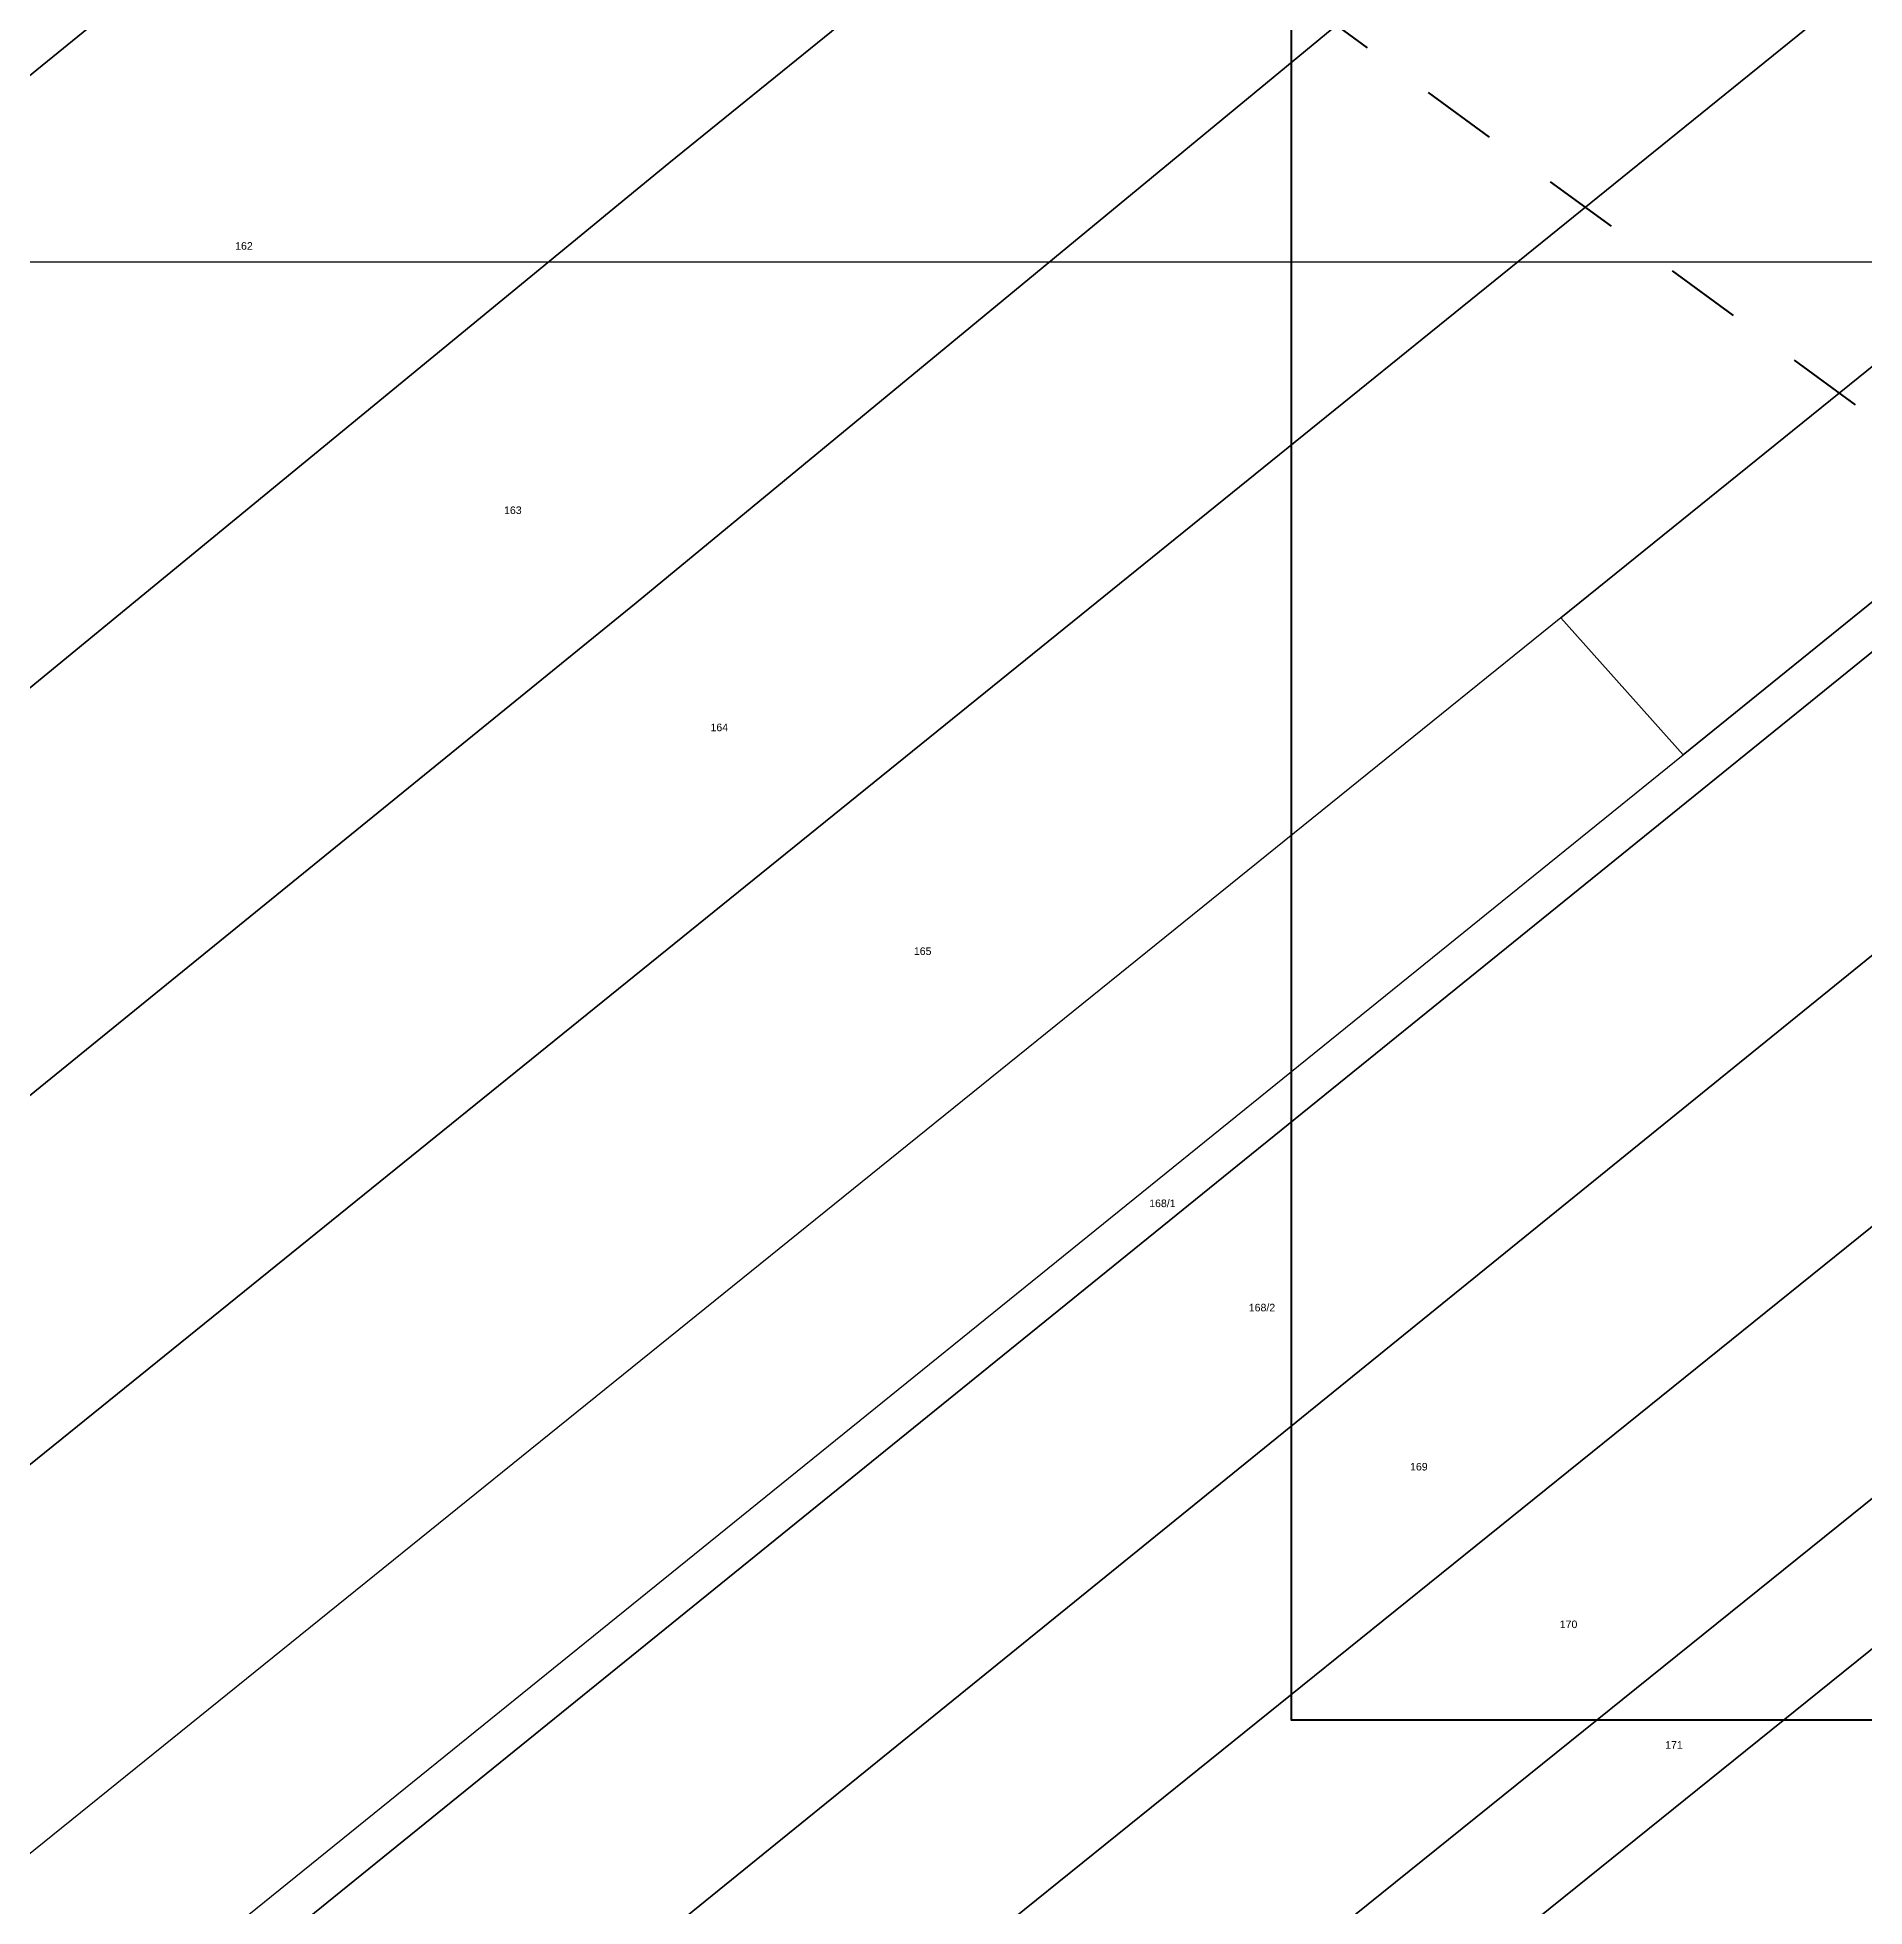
# Model space of a CAD drawing. Header units: metres. Extents: x 7542702 to 7555152, y 5804026 to 5815503.
# Drawn here: x 7544556.9 to 7544798.7, y 5808413.2 to 5808660.5 of the extents above; entities that cross this region are included whole.
import ezdxf

# ---------------------------------------------------------------- set-up
doc = ezdxf.new("R2010")
doc.units = ezdxf.units.M
doc.linetypes.add('4002', pattern=[2, 1, -1])
doc.layers.add('!trafo', color=6, linetype='4002', lineweight=50)
doc.layers.add('Dzialki', color=165, linetype='Continuous')
doc.styles.get("Standard").update_dxf_attribs({"font": 'arial.ttf'})

msp = doc.modelspace()

# ---------------------------------------------------------------- linework, layer by layer
at = {"layer": '!trafo', "ltscale": 10}
msp.add_lwpolyline([(7544322.76, 5809134.51), (7544224.4, 5809031.13), (7545058.88, 5808420.59), (7545132.63, 5808516.69)], close=True, dxfattribs=at)
at = {"layer": 'Defpoints', "elevation": 122.29}
msp.add_lwpolyline([(7544450.88, 5808914.15), (7544843.39, 5808914.15), (7544843.39, 5808630.76), (7544450.88, 5808630.76)], close=True, dxfattribs=at)
at = {"layer": 'Defpoints', "color": 4, "lineweight": 70}
msp.add_lwpolyline([(7544722.81, 5808721.27), (7545115.32, 5808721.27), (7545115.32, 5808437.87), (7544722.81, 5808437.87)], close=True, dxfattribs=at)
at = {"layer": 'Dzialki'}
for p, q in [((7544764.88, 5808744.7), (7544640.4, 5808643.86)), ((7544640.4, 5808643.86), (7544764.88, 5808744.7)), ((7544794.51, 5808716.36), (7544636.08, 5808585.71)), ((7544636.08, 5808585.71), (7544794.51, 5808716.36)), ((7544823.55, 5808688.04), (7544494.46, 5808422.09)), ((7544494.46, 5808422.09), (7544823.55, 5808688.04)), ((7544403.33, 5808531.79), (7544565.53, 5808663.29)), ((7544565.53, 5808663.29), (7544403.33, 5808531.79)), ((7544853.36, 5808660.33), (7544758.44, 5808583.7)), ((7544758.44, 5808583.7), (7544853.36, 5808660.33)), ((7544640.4, 5808643.86), (7544444.92, 5808483.4)), ((7544444.92, 5808483.4), (7544640.4, 5808643.86)), ((7544871.06, 5808643.54), (7544774.63, 5808565.6)), ((7544774.63, 5808565.6), (7544871.06, 5808643.54)), ((7544715.65, 5808511.25), (7544874.86, 5808640.07)), ((7544874.86, 5808640.07), (7544715.65, 5808511.25)), ((7544559.94, 5808344.87), (7544898.09, 5808618.84)), ((7544898.09, 5808618.84), (7544559.94, 5808344.87)), ((7544919.23, 5808599.52), (7544577.19, 5808324.01)), ((7544577.19, 5808324.01), (7544919.23, 5808599.52)), ((7544636.08, 5808585.71), (7544470.49, 5808451.2)), ((7544470.49, 5808451.2), (7544636.08, 5808585.71)), ((7544758.44, 5808583.7), (7544519.87, 5808391.2)), ((7544774.63, 5808565.6), (7544758.44, 5808583.7)), ((7544536.45, 5808373.08), (7544774.63, 5808565.6)), ((7544539.84, 5808368.98), (7544715.65, 5808511.25)), ((7544715.65, 5808511.25), (7544539.84, 5808368.98)), ((7544857.52, 5808493.93), (7544603.38, 5808289.32)), ((7544603.38, 5808289.32), (7544857.52, 5808493.93)), ((7544831.17, 5808492.57), (7544593.8, 5808301.62)), ((7544593.8, 5808301.62), (7544831.17, 5808492.57))]:
    msp.add_line(p, q, dxfattribs=at)

# ---------------------------------------------------------------- texts
for s, p in [('162', (7544583.03, 5808632.42)), ('163', (7544618.61, 5808597.45)), ('164', (7544645.93, 5808568.72)), ('165', (7544672.84, 5808539.12)), ('168/1', (7544703.98, 5808505.76)), ('168/2', (7544717.16, 5808491.97)), ('169', (7544738.5, 5808470.92)), ('170', (7544758.31, 5808450.07)), ('171', (7544772.26, 5808434.12))]:
    msp.add_text(s, height=1, dxfattribs=at).set_placement(p)

doc.saveas('drawing.dxf')
